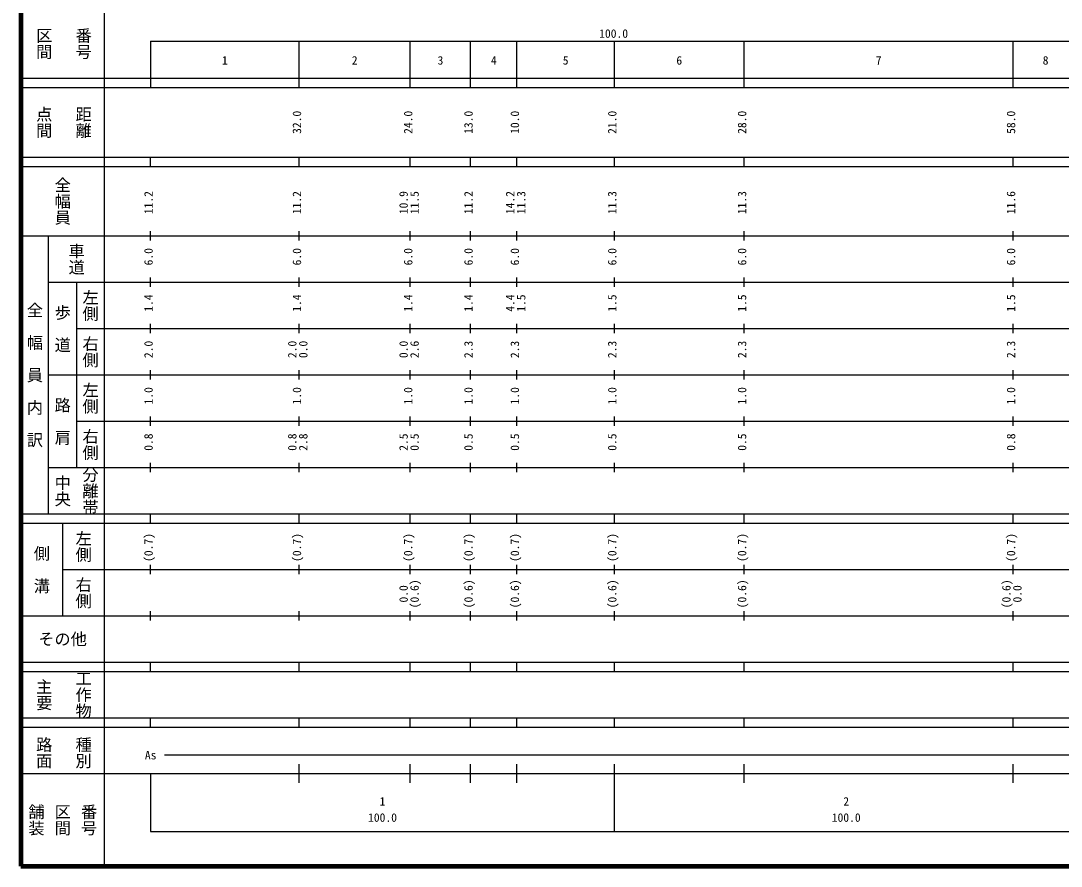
# Model space of a CAD drawing. Units: millimetres on the paper, enlarged 1000 times. Extents: x 40000 to 680000, y 20000 to 380000.
# Drawn here: x 40000 to 264364, y 20000 to 202409 of the extents above; entities that cross this region are included whole.
import ezdxf
from ezdxf.enums import TextEntityAlignment as Align

# ---------------------------------------------------------------- set-up
doc = ezdxf.new("R2010")
doc.units = ezdxf.units.MM
doc.header["$LTSCALE"] = 1000
doc.layers.add('M-TTL', color=2, linetype='Continuous', lineweight=140)
doc.layers.add('M-TTL-BAND', color=7, linetype='Continuous', lineweight=25)
doc.styles.add('@ＭＳ ゴシック', font='')
doc.styles.add('ＭＳ ゴシック', font='')
doc.styles.get('@ＭＳ ゴシック').set_extended_font_data('@MS Gothic')
doc.styles.get('ＭＳ ゴシック').set_extended_font_data('MS Gothic')

msp = doc.modelspace()

# ---------------------------------------------------------------- linework, layer by layer
at = {"layer": 'M-TTL'}
for p, q in [((40000, 380000), (40000, 20000)), ((40000, 20000), (680000, 20000))]:
    msp.add_line(p, q, dxfattribs=at)
at = {"layer": 'M-TTL-BAND'}
for p, q in [((58000, 370000), (58000, 20000)), ((68000, 198000), (579000, 198000)), ((68000, 198000), (68000, 188000)), ((100000, 188000), (100000, 198000)), ((124000, 188000), (124000, 198000)), ((137000, 188000), (137000, 198000)), ((147000, 188000), (147000, 198000)), ((168000, 188000), (168000, 198000)), ((196000, 188000), (196000, 198000)), ((254000, 188000), (254000, 198000)), ((40000, 190000), (579000, 190000)), ((40000, 188000), (579000, 188000)), ((40000, 173000), (579000, 173000)), ((68000, 171000), (68000, 173000)), ((100000, 171000), (100000, 173000)), ((124000, 171000), (124000, 173000)), ((137000, 171000), (137000, 173000)), ((147000, 171000), (147000, 173000)), ((168000, 171000), (168000, 173000)), ((196000, 171000), (196000, 173000)), ((254000, 171000), (254000, 173000)), ((40000, 171000), (579000, 171000)), ((40000, 156000), (579000, 156000)), ((46000, 96000), (46000, 156000)), ((68000, 155000), (68000, 157000)), ((100000, 155000), (100000, 157000)), ((124000, 155000), (124000, 157000)), ((137000, 155000), (137000, 157000)), ((147000, 155000), (147000, 157000)), ((168000, 155000), (168000, 157000)), ((196000, 155000), (196000, 157000)), ((254000, 155000), (254000, 157000)), ((46000, 146000), (579000, 146000)), ((52000, 146000), (52000, 106000)), ((68000, 145000), (68000, 147000)), ((100000, 145000), (100000, 147000)), ((124000, 145000), (124000, 147000)), ((137000, 145000), (137000, 147000)), ((147000, 145000), (147000, 147000)), ((168000, 145000), (168000, 147000)), ((196000, 145000), (196000, 147000)), ((254000, 145000), (254000, 147000)), ((68000, 135000), (68000, 137000)), ((100000, 135000), (100000, 137000)), ((124000, 135000), (124000, 137000)), ((137000, 135000), (137000, 137000)), ((147000, 135000), (147000, 137000)), ((168000, 135000), (168000, 137000)), ((196000, 135000), (196000, 137000)), ((254000, 135000), (254000, 137000)), ((52000, 136000), (579000, 136000)), ((46000, 126000), (579000, 126000)), ((68000, 125000), (68000, 127000)), ((100000, 125000), (100000, 127000)), ((124000, 125000), (124000, 127000)), ((137000, 125000), (137000, 127000)), ((147000, 125000), (147000, 127000)), ((168000, 125000), (168000, 127000)), ((196000, 125000), (196000, 127000)), ((254000, 125000), (254000, 127000)), ((68000, 115000), (68000, 117000)), ((100000, 115000), (100000, 117000)), ((124000, 115000), (124000, 117000)), ((137000, 115000), (137000, 117000)), ((147000, 115000), (147000, 117000)), ((168000, 115000), (168000, 117000)), ((196000, 115000), (196000, 117000)), ((254000, 115000), (254000, 117000)), ((52000, 116000), (579000, 116000)), ((46000, 106000), (579000, 106000)), ((68000, 105000), (68000, 107000)), ((100000, 105000), (100000, 107000)), ((124000, 105000), (124000, 107000)), ((137000, 105000), (137000, 107000)), ((147000, 105000), (147000, 107000)), ((168000, 105000), (168000, 107000)), ((196000, 105000), (196000, 107000)), ((254000, 105000), (254000, 107000)), ((40000, 96000), (579000, 96000)), ((68000, 94000), (68000, 96000)), ((100000, 94000), (100000, 96000)), ((124000, 94000), (124000, 96000)), ((137000, 94000), (137000, 96000)), ((147000, 94000), (147000, 96000)), ((168000, 94000), (168000, 96000)), ((196000, 94000), (196000, 96000)), ((254000, 94000), (254000, 96000)), ((40000, 94000), (579000, 94000)), ((49000, 94000), (49000, 74000)), ((49000, 84000), (579000, 84000)), ((68000, 83000), (68000, 85000)), ((100000, 83000), (100000, 85000)), ((124000, 83000), (124000, 85000)), ((137000, 83000), (137000, 85000)), ((147000, 83000), (147000, 85000)), ((168000, 83000), (168000, 85000)), ((196000, 83000), (196000, 85000)), ((254000, 83000), (254000, 85000)), ((68000, 73000), (68000, 75000)), ((100000, 73000), (100000, 75000)), ((124000, 73000), (124000, 75000)), ((137000, 73000), (137000, 75000)), ((147000, 73000), (147000, 75000)), ((168000, 73000), (168000, 75000)), ((196000, 73000), (196000, 75000)), ((254000, 73000), (254000, 75000)), ((40000, 74000), (579000, 74000)), ((40000, 64000), (579000, 64000)), ((68000, 62000), (68000, 64000)), ((100000, 62000), (100000, 64000)), ((124000, 62000), (124000, 64000)), ((137000, 62000), (137000, 64000)), ((147000, 62000), (147000, 64000)), ((168000, 62000), (168000, 64000)), ((196000, 62000), (196000, 64000)), ((254000, 62000), (254000, 64000)), ((40000, 62000), (579000, 62000)), ((40000, 52000), (579000, 52000)), ((68000, 50000), (68000, 52000)), ((100000, 50000), (100000, 52000)), ((124000, 50000), (124000, 52000)), ((137000, 50000), (137000, 52000)), ((147000, 50000), (147000, 52000)), ((168000, 50000), (168000, 52000)), ((196000, 50000), (196000, 52000)), ((254000, 50000), (254000, 52000)), ((40000, 50000), (579000, 50000)), ((71000, 44000), (565000, 44000)), ((100000, 38000), (100000, 42000)), ((124000, 38000), (124000, 42000)), ((137000, 38000), (137000, 42000)), ((147000, 38000), (147000, 42000)), ((168000, 27500), (168000, 42000)), ((196000, 38000), (196000, 42000)), ((254000, 38000), (254000, 42000)), ((40000, 40000), (579000, 40000)), ((68000, 40000), (68000, 27500)), ((68000, 27500), (579000, 27500))]:
    msp.add_line(p, q, dxfattribs=at)

# ---------------------------------------------------------------- texts
at = {"layer": 'M-TTL-BAND', "style": '@ＭＳ ゴシック'}
for s, p in [('区間', (45000, 197500)), ('番号', (53500, 197500)), ('点間', (45000, 180500)), ('距離', (53500, 180500)), ('全幅員', (49000, 163500)), ('車道', (52000, 151000)), ('左側', (55000, 141000)), ('全\u3000幅\u3000員\u3000内\u3000訳', (43000, 126000)), ('歩\u3000道', (49000, 136000)), ('右側', (55000, 131000)), ('左側', (55000, 121000)), ('路\u3000肩', (49000, 116000)), ('右側', (55000, 111000)), ('分離帯', (55000, 101000)), ('中央', (49000, 101000)), ('左側', (53500, 89000)), ('側\u3000溝', (44500, 84000)), ('右側', (53500, 79000)), ('工作物', (53500, 57000)), ('主要', (45000, 57000)), ('路面', (45000, 44500)), ('種別', (53500, 44500)), ('舗装', (43333, 30000)), ('区間', (49000, 30000)), ('番号', (54667, 30000))]:
    msp.add_text(s, height=2566, rotation=270, dxfattribs=at).set_placement(p, align=Align.MIDDLE_CENTER)
at = {"layer": 'M-TTL-BAND', "style": 'ＭＳ ゴシック'}
for s, p in [('100.0', (167844, 198195)), ('1', (84000, 192405)), ('2', (112000, 192405)), ('3', (130500, 192405)), ('4', (142000, 192405)), ('5', (157500, 192405)), ('6', (182000, 192405)), ('7', (225000, 192405)), ('8', (261000, 192405)), ('As', (68000, 42500)), ('1', (118000, 32523)), ('2', (218000, 32523)), ('100.0', (118000, 29033)), ('100.0', (218000, 29033))]:
    msp.add_text(s, height=1833, dxfattribs=at).set_placement(p, align=Align.BOTTOM_CENTER)
for s, p in [('32.0', (101000, 180500)), ('24.0', (125000, 180500)), ('13.0', (138000, 180500)), ('10.0', (148000, 180500)), ('21.0', (169000, 180500)), ('28.0', (197000, 180500)), ('58.0', (255000, 180500)), ('11.2', (69000, 163174)), ('11.2', (101000, 163174)), ('10.9', (124000, 163174)), ('11.5', (126370, 163174)), ('11.2', (138000, 163174)), ('14.2', (147000, 163174)), ('11.3', (149370, 163174)), ('11.3', (169000, 163174)), ('11.3', (197000, 163174)), ('11.6', (255000, 163174)), ('6.0', (69000, 151500)), ('6.0', (101000, 151500)), ('6.0', (125000, 151500)), ('6.0', (138000, 151500)), ('6.0', (148000, 151500)), ('6.0', (169000, 151500)), ('6.0', (197000, 151500)), ('6.0', (255000, 151500)), ('1.4', (69000, 141500)), ('1.4', (101000, 141500)), ('1.4', (125000, 141500)), ('1.4', (138000, 141500)), ('4.4', (147000, 141500)), ('1.5', (149370, 141500)), ('1.5', (169000, 141500)), ('1.5', (197000, 141500)), ('1.5', (255000, 141500)), ('2.0', (69000, 131500)), ('2.0', (100000, 131500)), ('0.0', (102370, 131500)), ('0.0', (124000, 131500)), ('2.6', (126370, 131500)), ('2.3', (138000, 131500)), ('2.3', (148000, 131500)), ('2.3', (169000, 131500)), ('2.3', (197000, 131500)), ('2.3', (255000, 131500)), ('1.0', (69000, 121500)), ('1.0', (101000, 121500)), ('1.0', (125000, 121500)), ('1.0', (138000, 121500)), ('1.0', (148000, 121500)), ('1.0', (169000, 121500)), ('1.0', (197000, 121500)), ('1.0', (255000, 121500)), ('0.8', (69000, 111500)), ('0.8', (100000, 111500)), ('2.8', (102370, 111500)), ('2.5', (124000, 111500)), ('0.5', (126370, 111500)), ('0.5', (138000, 111500)), ('0.5', (148000, 111500)), ('0.5', (169000, 111500)), ('0.5', (197000, 111500)), ('0.8', (255000, 111500)), ('(0.7)', (69000, 88764)), ('(0.7)', (101000, 88764)), ('(0.7)', (125000, 88764)), ('(0.7)', (138000, 88764)), ('(0.7)', (148000, 88764)), ('(0.7)', (169000, 88764)), ('(0.7)', (197000, 88764)), ('(0.7)', (255000, 88764)), ('(0.6)', (126370, 78764)), ('(0.6)', (138000, 78764)), ('(0.6)', (148000, 78764)), ('(0.6)', (169000, 78764)), ('(0.6)', (197000, 78764)), ('(0.6)', (254000, 78764)), ('0.0', (124000, 78764)), ('0.0', (256370, 78764))]:
    msp.add_text(s, height=1833, rotation=90, dxfattribs=at).set_placement(p, align=Align.BOTTOM_CENTER)
msp.add_text('その他', height=2566, dxfattribs=at).set_placement((49000, 69000), align=Align.MIDDLE_CENTER)

doc.saveas('drawing.dxf')
